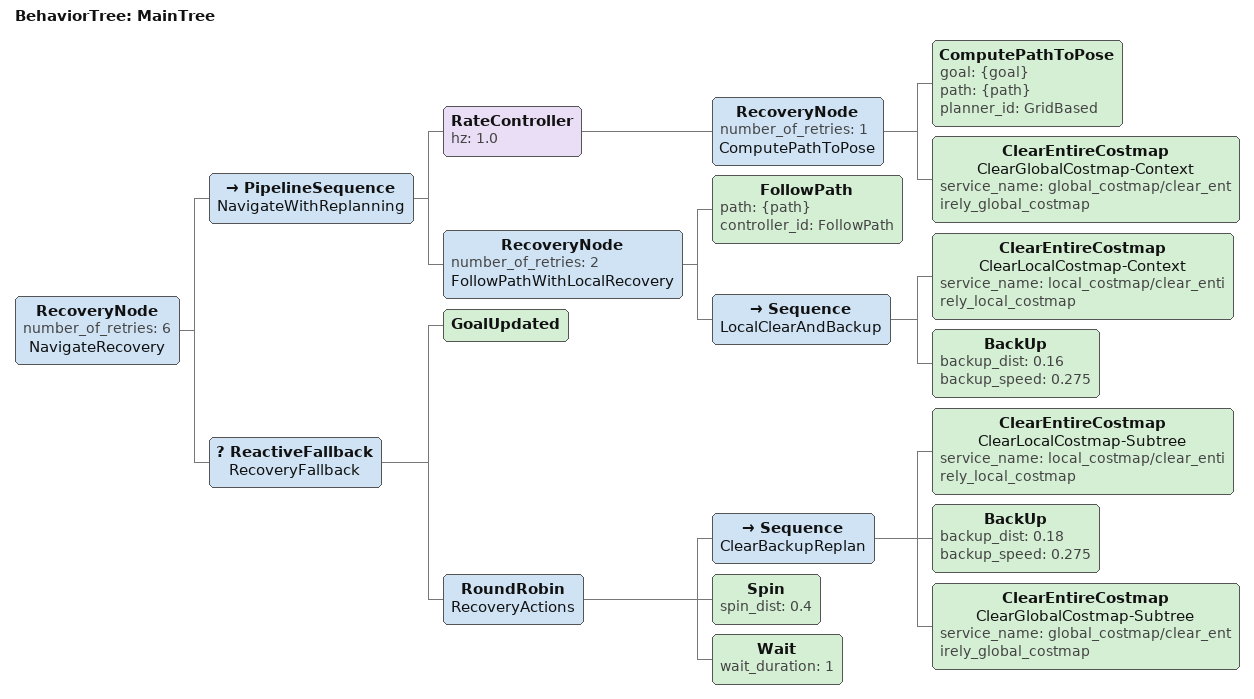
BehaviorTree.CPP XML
<root main_tree_to_execute="MainTree">
  <BehaviorTree ID="MainTree">
    <RecoveryNode number_of_retries="6" name="NavigateRecovery">
      <PipelineSequence name="NavigateWithReplanning">
        <RateController hz="1.0">
          <RecoveryNode number_of_retries="1" name="ComputePathToPose">
            <ComputePathToPose goal="{goal}" path="{path}" planner_id="GridBased"/>
            <ClearEntireCostmap name="ClearGlobalCostmap-Context" service_name="global_costmap/clear_entirely_global_costmap"/>
          </RecoveryNode>
        </RateController>

        <RecoveryNode number_of_retries="2" name="FollowPathWithLocalRecovery">
          <FollowPath path="{path}" controller_id="FollowPath"/>
          <Sequence name="LocalClearAndBackup">
            <ClearEntireCostmap name="ClearLocalCostmap-Context" service_name="local_costmap/clear_entirely_local_costmap"/>
            <BackUp backup_dist="0.16" backup_speed="0.275"/>
          </Sequence>
        </RecoveryNode>
      </PipelineSequence>

      <ReactiveFallback name="RecoveryFallback">
        <GoalUpdated/>
        <RoundRobin name="RecoveryActions">
          <Sequence name="ClearBackupReplan">
            <ClearEntireCostmap name="ClearLocalCostmap-Subtree" service_name="local_costmap/clear_entirely_local_costmap"/>
            <BackUp backup_dist="0.18" backup_speed="0.275"/>
            <ClearEntireCostmap name="ClearGlobalCostmap-Subtree" service_name="global_costmap/clear_entirely_global_costmap"/>
          </Sequence>
          <Spin spin_dist="0.4"/>
          <Wait wait_duration="1"/>
        </RoundRobin>
      </ReactiveFallback>
    </RecoveryNode>
  </BehaviorTree>
</root>
